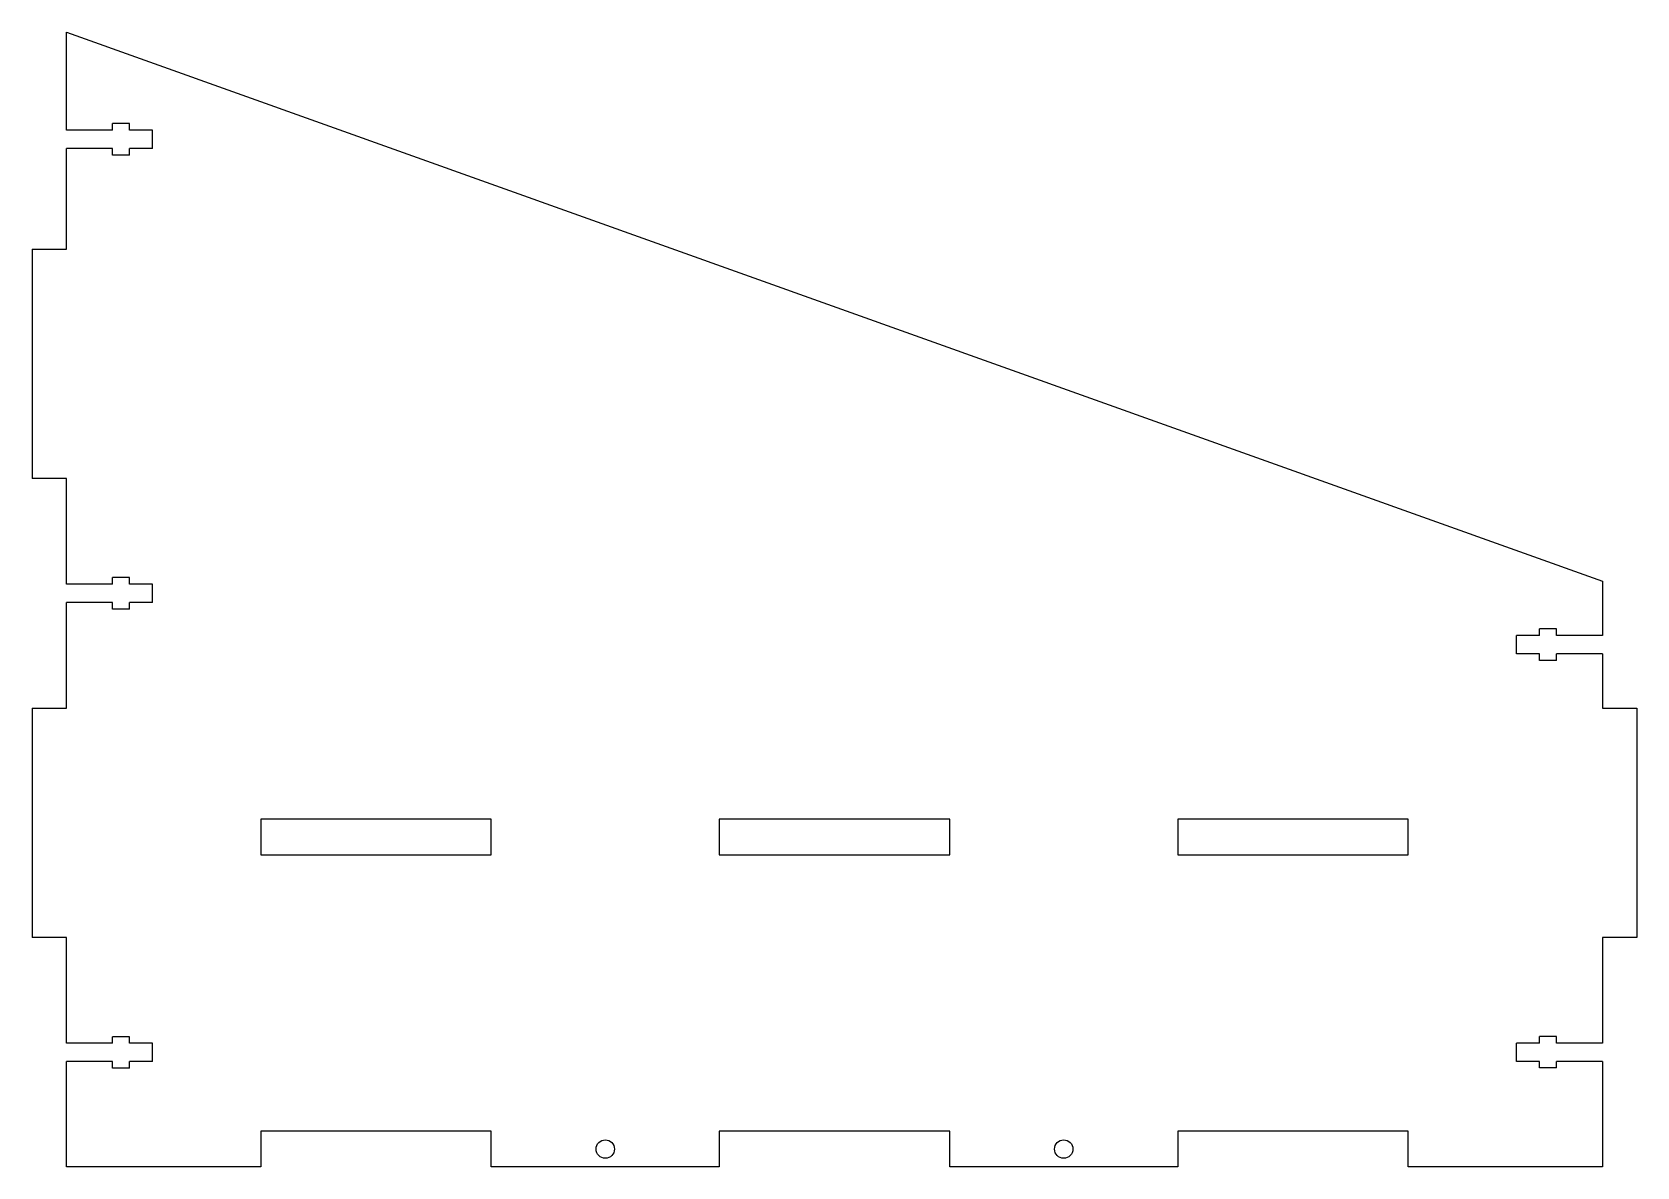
# Model space of a CAD drawing. Header units: millimetres. Extents: x -140 to 140, y -100 to 98.
import ezdxf

# ---------------------------------------------------------------- set-up
doc = ezdxf.new("R2010")
doc.units = ezdxf.units.MM

msp = doc.modelspace()

# ---------------------------------------------------------------- linework, layer by layer
at = {"color": 7, "linetype": 'Continuous', "lineweight": 25}
for p, q in [((-134, 97.857), (134, 2.143)), ((-134, 80.755), (-134, 97.857)), ((-126, 80.755), (-126, 81.905)), ((-123, 81.905), (-126, 81.905)), ((-123, 80.755), (-123, 81.905)), ((-126, 80.755), (-134, 80.755)), ((-119, 80.755), (-123, 80.755)), ((-119, 77.555), (-119, 80.755)), ((-126, 77.555), (-134, 77.555)), ((-134, 60), (-134, 77.555)), ((-126, 76.405), (-126, 77.555)), ((-123, 76.405), (-126, 76.405)), ((-119, 77.555), (-123, 77.555)), ((-123, 76.405), (-123, 77.555)), ((-140, 60), (-134, 60)), ((-140, 60), (-140, 20)), ((-134, 20), (-140, 20)), ((-134, 1.6), (-134, 20)), ((-126, 1.6), (-134, 1.6)), ((-126, 1.6), (-126, 2.75)), ((-123, 2.75), (-126, 2.75)), ((-123, 1.6), (-123, 2.75)), ((-119, 1.6), (-123, 1.6)), ((-119, -1.6), (-119, 1.6)), ((134, 2.143), (134, -7.33)), ((-126, -1.6), (-134, -1.6)), ((-134, -20), (-134, -1.6)), ((-126, -2.75), (-126, -1.6)), ((-123, -2.75), (-126, -2.75)), ((-119, -1.6), (-123, -1.6)), ((-123, -2.75), (-123, -1.6)), ((119, -10.53), (119, -7.33)), ((123, -7.33), (119, -7.33)), ((123, -7.33), (123, -6.18)), ((126, -6.18), (123, -6.18)), ((126, -7.33), (126, -6.18)), ((134, -7.33), (126, -7.33)), ((123, -10.53), (119, -10.53)), ((123, -11.68), (123, -10.53)), ((134, -10.53), (126, -10.53)), ((126, -11.68), (126, -10.53)), ((134, -10.53), (134, -20)), ((126, -11.68), (123, -11.68)), ((-140, -20), (-134, -20)), ((-140, -20), (-140, -60)), ((134, -20), (140, -20)), ((140, -20), (140, -60)), ((-100.1, -39.4), (-100.1, -45.6)), ((-59.9, -39.4), (-100.1, -39.4)), ((-59.9, -45.6), (-59.9, -39.4)), ((-20.1, -39.4), (-20.1, -45.6)), ((20.1, -39.4), (-20.1, -39.4)), ((20.1, -45.6), (20.1, -39.4)), ((59.9, -39.4), (59.9, -45.6)), ((100.1, -39.4), (59.9, -39.4)), ((100.1, -45.6), (100.1, -39.4)), ((-100.1, -45.6), (-59.9, -45.6)), ((-20.1, -45.6), (20.1, -45.6)), ((59.9, -45.6), (100.1, -45.6)), ((-134, -60), (-140, -60)), ((-134, -78.45), (-134, -60)), ((134, -60), (134, -78.4)), ((140, -60), (134, -60)), ((-126, -78.45), (-126, -77.3)), ((-123, -77.3), (-126, -77.3)), ((-123, -78.45), (-123, -77.3)), ((123, -78.4), (123, -77.25)), ((126, -77.25), (123, -77.25)), ((126, -78.4), (126, -77.25)), ((-126, -78.45), (-134, -78.45)), ((-119, -78.45), (-123, -78.45)), ((-119, -81.65), (-119, -78.45)), ((119, -81.6), (119, -78.4)), ((123, -78.4), (119, -78.4)), ((134, -78.4), (126, -78.4)), ((-126, -81.65), (-134, -81.65)), ((-134, -100), (-134, -81.65)), ((-126, -82.8), (-126, -81.65)), ((-123, -82.8), (-126, -82.8)), ((-119, -81.65), (-123, -81.65)), ((-123, -82.8), (-123, -81.65)), ((123, -81.6), (119, -81.6)), ((123, -82.75), (123, -81.6)), ((126, -82.75), (123, -82.75)), ((134, -81.6), (126, -81.6)), ((126, -82.75), (126, -81.6)), ((134, -81.6), (134, -100)), ((-100.1, -93.8), (-100.1, -100)), ((-59.9, -93.8), (-100.1, -93.8)), ((-59.9, -100), (-59.9, -93.8)), ((-20.1, -93.8), (-20.1, -100)), ((20.1, -93.8), (-20.1, -93.8)), ((20.1, -100), (20.1, -93.8)), ((59.9, -93.8), (59.9, -100)), ((100.1, -93.8), (59.9, -93.8)), ((100.1, -100), (100.1, -93.8)), ((-100.1, -100), (-134, -100)), ((-20.1, -100), (-59.9, -100)), ((59.9, -100), (20.1, -100)), ((134, -100), (100.1, -100))]:
    msp.add_line(p, q, dxfattribs=at)
for centre in [(-40, -96.9), (40, -96.9)]:
    msp.add_circle(centre, 1.6, dxfattribs=at)

doc.saveas('drawing.dxf')
